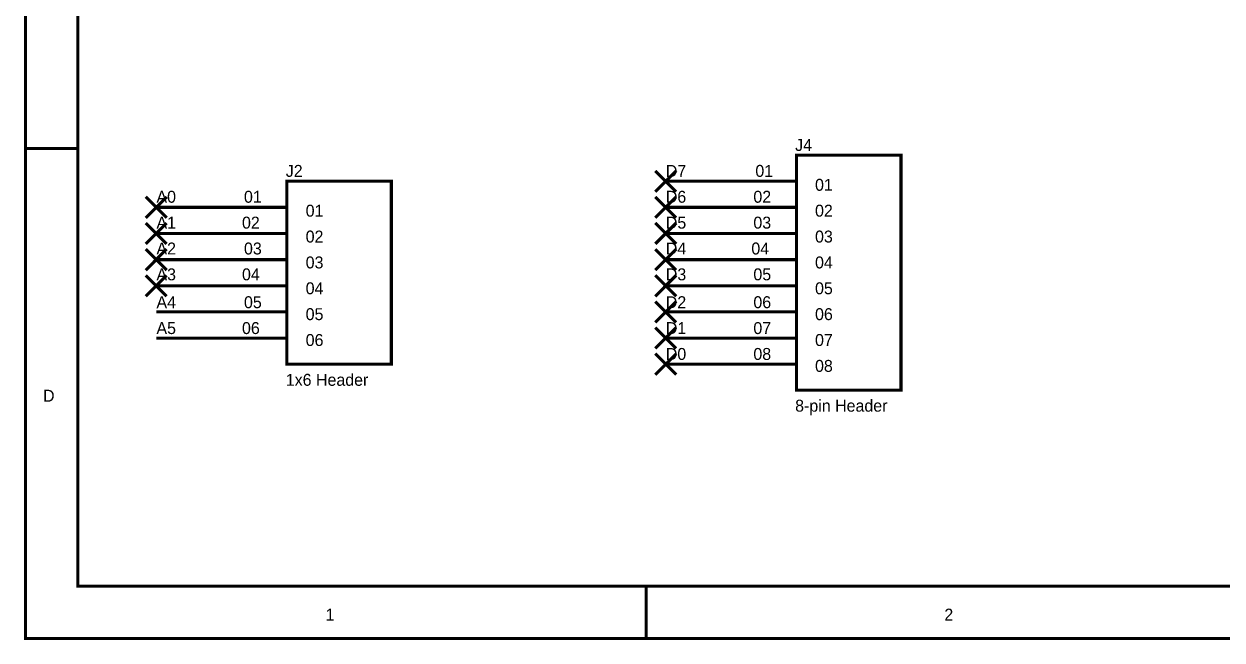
# Model space of a CAD drawing. Header units: inches. Extents: x 0 to 9.5, y -0.61 to 7.51.
# Drawn here: x -0.004 to 4.579, y -0.006 to 2.352 of the extents above; entities that cross this region are included whole.
import ezdxf

# ---------------------------------------------------------------- set-up
doc = ezdxf.new("R2010")
doc.units = ezdxf.units.IN
doc.header["$MEASUREMENT"] = 0
doc.layers.add('Sheet', color=255, linetype='Continuous')

msp = doc.modelspace()

# ---------------------------------------------------------------- linework, layer by layer
at = {"layer": 'Sheet'}
for points, const_width in [([(0.0014, 7.5), (9.499, 7.5), (9.499, 0), (0.0014, 0), (0.0014, 7.5)], 0.0118), ([(0.0014, 7.5), (0.0014, 0), (9.499, 0), (9.499, 7.5), (0.0014, 7.5), (0.0014, 7.5)], 0.0039), ([(0.2012, 7.2997), (9.2992, 7.2997), (9.2992, 0.1999), (0.2012, 0.1999), (0.2012, 7.2997)], 0.0118), ([(0.2012, 7.2997), (0.2012, 0.1999), (9.2992, 0.1999), (9.2992, 7.2997), (0.2012, 7.2997), (0.2012, 7.2997)], 0.0039), ([(2.9507, 1.8498), (3.3508, 1.8498), (3.3508, 0.9499), (2.9507, 0.9499), (2.9507, 1.8498)], 0.0118), ([(2.9507, 1.8498), (2.9507, 0.9499), (3.3508, 0.9499), (3.3508, 1.8498), (2.9507, 1.8498), (2.9507, 1.8498)], 0.0039), ([(1.001, 1.7498), (1.4011, 1.7498), (1.4011, 1.0498), (1.001, 1.0498), (1.001, 1.7498)], 0.0118), ([(1.001, 1.7498), (1.001, 1.0498), (1.4011, 1.0498), (1.4011, 1.7498), (1.001, 1.7498), (1.001, 1.7498)], 0.0039)]:
    msp.add_lwpolyline(points, close=True, dxfattribs=dict(at, const_width=const_width))
at = {"layer": 'Sheet', "const_width": 0.0118}
for points in [[(0.0014, 1.875), (0.2012, 1.875)], [(2.4107, 1.7099), (2.4906, 1.7898)], [(2.4107, 1.7898), (2.4906, 1.7099)], [(2.4506, 1.7498), (2.7509, 1.7498)], [(2.9507, 1.7498), (2.7509, 1.7498)], [(0.4615, 1.6099), (0.5414, 1.6899)], [(0.4615, 1.6899), (0.5414, 1.6099)], [(0.5015, 1.6499), (0.8012, 1.6499)], [(1.001, 1.6499), (0.8012, 1.6499)], [(2.4107, 1.6099), (2.4906, 1.6899)], [(2.4107, 1.6899), (2.4906, 1.6099)], [(2.4506, 1.6499), (2.7509, 1.6499)], [(2.9507, 1.6499), (2.7509, 1.6499)], [(0.4615, 1.51), (0.5414, 1.5899)], [(0.4615, 1.5899), (0.5414, 1.51)], [(2.4107, 1.51), (2.4906, 1.5899)], [(2.4107, 1.5899), (2.4906, 1.51)], [(0.5015, 1.55), (0.8012, 1.55)], [(1.001, 1.55), (0.8012, 1.55)], [(2.4506, 1.55), (2.7509, 1.55)], [(2.9507, 1.55), (2.7509, 1.55)], [(0.4615, 1.4096), (0.5414, 1.49)], [(0.4615, 1.49), (0.5414, 1.4096)], [(2.4107, 1.4096), (2.4906, 1.49)], [(2.4107, 1.49), (2.4906, 1.4096)], [(0.5015, 1.4496), (0.8012, 1.4496)], [(1.001, 1.4496), (0.8012, 1.4496)], [(2.4506, 1.4496), (2.7509, 1.4496)], [(2.9507, 1.4496), (2.7509, 1.4496)], [(0.4615, 1.3096), (0.5414, 1.3896)], [(0.4615, 1.3896), (0.5414, 1.3096)], [(2.4107, 1.3096), (2.4906, 1.3896)], [(2.4107, 1.3896), (2.4906, 1.3096)], [(0.5015, 1.3496), (0.8012, 1.3496)], [(1.001, 1.3496), (0.8012, 1.3496)], [(2.4506, 1.3496), (2.7509, 1.3496)], [(2.9507, 1.3496), (2.7509, 1.3496)], [(2.4107, 1.2097), (2.4906, 1.2897)], [(2.4107, 1.2897), (2.4906, 1.2097)], [(0.5015, 1.2497), (0.8012, 1.2497)], [(1.001, 1.2497), (0.8012, 1.2497)], [(2.4506, 1.2497), (2.7509, 1.2497)], [(2.9507, 1.2497), (2.7509, 1.2497)], [(2.4107, 1.1098), (2.4906, 1.1897)], [(2.4107, 1.1897), (2.4906, 1.1098)], [(0.5015, 1.1497), (0.8012, 1.1497)], [(1.001, 1.1497), (0.8012, 1.1497)], [(2.4506, 1.1497), (2.7509, 1.1497)], [(2.9507, 1.1497), (2.7509, 1.1497)], [(2.4107, 1.0098), (2.4906, 1.0898)], [(2.4107, 1.0898), (2.4906, 1.0098)], [(2.4506, 1.0498), (2.7509, 1.0498)], [(2.9507, 1.0498), (2.7509, 1.0498)], [(2.376, 0), (2.376, 0.1999)]]:
    msp.add_lwpolyline(points, dxfattribs=at)

# ---------------------------------------------------------------- texts
at = {"layer": 'Sheet'}
for s, height, p in [('J4', 0.04569, (2.9459, 1.8655)), ('J2', 0.04569, (0.9972, 1.7665)), ('D7', 0.04569, (2.4511, 1.7665)), ('01', 0.04569, (2.7937, 1.7665)), ('01', 0.04569, (3.022, 1.7132)), ('A0', 0.04569, (0.5024, 1.6675)), ('01', 0.04569, (0.8373, 1.6675)), ('D6', 0.04569, (2.4511, 1.6675)), ('02', 0.04569, (2.7861, 1.6675)), ('01', 0.04569, (1.0733, 1.6142)), ('02', 0.04569, (3.022, 1.6142)), ('A1', 0.04569, (0.5024, 1.5685)), ('02', 0.04569, (0.8297, 1.5685)), ('D5', 0.04569, (2.4511, 1.5685)), ('03', 0.04569, (2.7861, 1.5685)), ('02', 0.04569, (1.0733, 1.5152)), ('03', 0.04569, (3.022, 1.5152)), ('A2', 0.04569, (0.5024, 1.4695)), ('03', 0.04569, (0.8373, 1.4695)), ('D4', 0.04569, (2.4511, 1.4695)), ('04', 0.04569, (2.7784, 1.4695)), ('03', 0.04569, (1.0733, 1.4162)), ('04', 0.04569, (3.022, 1.4162)), ('A3', 0.04569, (0.5024, 1.3706)), ('04', 0.04569, (0.8297, 1.3706)), ('D3', 0.04569, (2.4511, 1.3706)), ('05', 0.04569, (2.7861, 1.3706)), ('04', 0.04569, (1.0733, 1.3173)), ('05', 0.04569, (3.022, 1.3173)), ('A4', 0.04569, (0.5024, 1.264)), ('05', 0.04569, (0.8373, 1.264)), ('D2', 0.04569, (2.4511, 1.264)), ('06', 0.04569, (2.7861, 1.264)), ('05', 0.04569, (1.0733, 1.2183)), ('06', 0.04569, (3.022, 1.2183)), ('A5', 0.04569, (0.5024, 1.165)), ('06', 0.04569, (0.8297, 1.165)), ('D1', 0.04569, (2.4511, 1.165)), ('07', 0.04569, (2.7861, 1.165)), ('06', 0.04569, (1.0733, 1.1193)), ('07', 0.04569, (3.022, 1.1193)), ('D0', 0.04569, (2.4511, 1.066)), ('08', 0.04569, (2.7861, 1.066)), ('08', 0.04569, (3.022, 1.0203)), ('1x6 Header', 0.04569, (0.9972, 0.967)), ('D', 0.0457, (0.0685, 0.9061)), ('8-pin Header', 0.045685, (2.9459, 0.868)), ('1', 0.0457, (1.1494, 0.0685)), ('2', 0.0457, (3.5168, 0.0685))]:
    msp.add_text(s, height=height, dxfattribs=at).set_placement(p)

doc.saveas('drawing.dxf')
